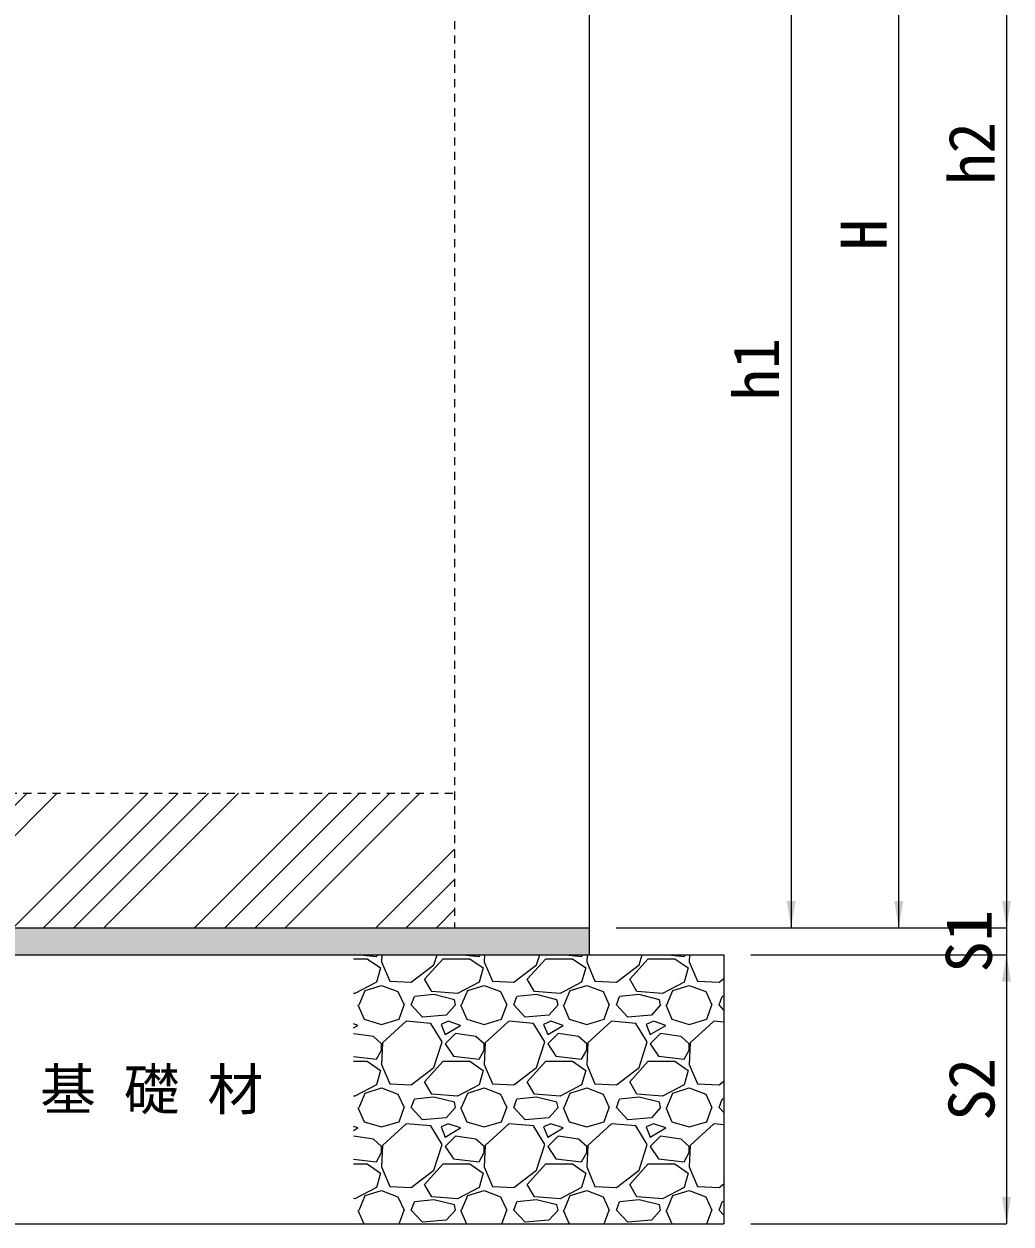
# Model space of a CAD drawing. Units: millimetres at full size, sheet at 1:20; details may follow other scales. Extents: x 77366 to 95666, y -7115 to 5664.
# Drawn here: x 93567 to 94300, y 2776 to 3667 of the extents above; entities that cross this region are included whole.
import ezdxf
from ezdxf.enums import TextEntityAlignment as Align

# ---------------------------------------------------------------- set-up
doc = ezdxf.new("R2010")
doc.units = ezdxf.units.MM
doc.header["$LTSCALE"] = 20
doc.linetypes.add('USER1', pattern=[0.54, 0.3, -0.24])
for name, color, linetype, lineweight in [('ハッチング', 7, 'Continuous', 5), ('基礎', 7, 'Continuous', 5), ('寸法線', 7, 'Continuous', 13), ('本体', 2, 'Continuous', 20), ('補助線', 8, 'Continuous', 13)]:
    doc.layers.add(name, color=color, linetype=linetype, lineweight=lineweight)
doc.layers.add('文字', color=7, linetype='Continuous')
doc.styles.add('ＭＳ ゴシック', font='')
doc.styles.get('ＭＳ ゴシック').set_extended_font_data('MS Gothic')

# ---------------------------------------------------------------- blocks, each defined once
blk = doc.blocks.new('filled_arrow')
at = {"color": 0, "linetype": 'Continuous', "lineweight": -2}
blk.add_solid([(7.5, 1.25), (0, 0), (7.5, -1.25)], dxfattribs=at)

msp = doc.modelspace()

# ---------------------------------------------------------------- hatches: boundary and pattern name
at = {"layer": 'ハッチング', "lineweight": 9}
h = msp.add_hatch(dxfattribs=at)
h.set_pattern_fill('USER', color=256, style=0, pattern_type=2)
h.set_pattern_definition([(45, (14095.69, 179.15), (-67.35192, 67.35192), []), (45, (14118.14, 179.15), (-67.35192, 67.35192), []), (45, (14140.59, 179.15), (-67.35192, 67.35192), []), (45, (14163.04, 179.15), (-67.35192, 67.35192), [])])
h.paths.add_polyline_path([(93436.48, 3095.62), (93436.48, 2995.62), (93886.48, 2995.62), (93886.48, 3095.62)])
at = {"layer": '補助線'}
msp.add_hatch(color=7, dxfattribs=at).paths.add_polyline_path([(93986.48, 2975.62), (93986.48, 2995.62), (93336.48, 2995.62), (93336.48, 2975.62)])

# ---------------------------------------------------------------- linework, layer by layer
at = {"layer": 'ハッチング'}
for p, q in [((93811.48, 2972.69), (93821.57, 2972.69)), ((93816.7, 2975.62), (93828.43, 2974.21)), ((93821.57, 2972.69), (93831.48, 2965.83)), ((93828.43, 2974.21), (93829.21, 2975.62)), ((93832.49, 2975.62), (93832.24, 2970.4)), ((93832.24, 2970.4), (93838.33, 2955.93)), ((93864.24, 2957.45), (93877.96, 2972.69)), ((93871.1, 2968.12), (93873.5, 2975.62)), ((93877.96, 2972.69), (93897.77, 2972.69)), ((93892.9, 2975.62), (93904.63, 2974.21)), ((93897.77, 2972.69), (93907.68, 2965.83)), ((93904.63, 2974.21), (93905.41, 2975.62)), ((93908.69, 2975.62), (93908.44, 2970.4)), ((93908.44, 2970.4), (93914.53, 2955.93)), ((93940.44, 2957.45), (93954.16, 2972.69)), ((93947.3, 2968.12), (93949.7, 2975.62)), ((93954.16, 2972.69), (93973.97, 2972.69)), ((93969.1, 2975.62), (93980.83, 2974.21)), ((93973.97, 2972.69), (93983.88, 2965.83)), ((93980.83, 2974.21), (93981.61, 2975.62)), ((93984.89, 2975.62), (93984.64, 2970.4)), ((93984.64, 2970.4), (93990.73, 2955.93)), ((94016.64, 2957.45), (94030.36, 2972.69)), ((94023.5, 2968.12), (94025.9, 2975.62)), ((94030.36, 2972.69), (94050.17, 2972.69)), ((94045.3, 2975.62), (94057.03, 2974.21)), ((94050.17, 2972.69), (94060.08, 2965.83)), ((94057.03, 2974.21), (94057.81, 2975.62)), ((94061.09, 2975.62), (94060.84, 2970.4)), ((94060.84, 2970.4), (94066.93, 2955.93)), ((93831.48, 2965.83), (93828.43, 2955.16)), ((93854.34, 2955.16), (93871.1, 2968.12)), ((93907.68, 2965.83), (93904.63, 2955.16)), ((93930.54, 2955.16), (93947.3, 2968.12)), ((93983.88, 2965.83), (93980.83, 2955.16)), ((94006.74, 2955.16), (94023.5, 2968.12)), ((94060.08, 2965.83), (94057.03, 2955.16)), ((93828.43, 2955.16), (93812.43, 2946.78)), ((93820.05, 2949.07), (93832.24, 2952.88)), ((93832.24, 2952.88), (93844.43, 2948.31)), ((93838.33, 2955.93), (93854.34, 2955.16)), ((93869.58, 2948.31), (93864.24, 2957.45)), ((93904.63, 2955.16), (93888.63, 2946.78)), ((93896.25, 2949.07), (93908.44, 2952.88)), ((93908.44, 2952.88), (93920.63, 2948.31)), ((93914.53, 2955.93), (93930.54, 2955.16)), ((93945.78, 2948.31), (93940.44, 2957.45)), ((93980.83, 2955.16), (93964.83, 2946.78)), ((93972.45, 2949.07), (93984.64, 2952.88)), ((93984.64, 2952.88), (93996.83, 2948.31)), ((93990.73, 2955.93), (94006.74, 2955.16)), ((94021.98, 2948.31), (94016.64, 2957.45)), ((94057.03, 2955.16), (94041.03, 2946.78)), ((94048.65, 2949.07), (94060.84, 2952.88)), ((94060.84, 2952.88), (94073.03, 2948.31)), ((94066.93, 2955.93), (94082.94, 2955.16)), ((94082.94, 2955.16), (94086.48, 2957.91)), ((93812.43, 2946.78), (93811.48, 2946.86)), ((93815.47, 2938.4), (93820.05, 2949.07)), ((93844.43, 2948.31), (93849, 2938.4)), ((93854.34, 2938.4), (93856.62, 2944.5)), ((93871.1, 2946.02), (93856.62, 2944.5)), ((93888.63, 2946.78), (93869.58, 2948.31)), ((93886.34, 2942.21), (93871.1, 2946.02)), ((93887.1, 2938.4), (93886.34, 2942.21)), ((93891.67, 2938.4), (93896.25, 2949.07)), ((93920.63, 2948.31), (93925.2, 2938.4)), ((93930.54, 2938.4), (93932.82, 2944.5)), ((93947.3, 2946.02), (93932.82, 2944.5)), ((93964.83, 2946.78), (93945.78, 2948.31)), ((93962.54, 2942.21), (93947.3, 2946.02)), ((93963.3, 2938.4), (93962.54, 2942.21)), ((93967.87, 2938.4), (93972.45, 2949.07)), ((93996.83, 2948.31), (94001.4, 2938.4)), ((94006.74, 2938.4), (94009.02, 2944.5)), ((94023.5, 2946.02), (94009.02, 2944.5)), ((94041.03, 2946.78), (94021.98, 2948.31)), ((94038.74, 2942.21), (94023.5, 2946.02)), ((94039.5, 2938.4), (94038.74, 2942.21)), ((94044.07, 2938.4), (94048.65, 2949.07)), ((94073.03, 2948.31), (94077.6, 2938.4)), ((94082.94, 2938.4), (94085.22, 2944.5)), ((94086.48, 2944.63), (94085.22, 2944.5)), ((93814.71, 2938.4), (93819.28, 2927.73)), ((93845.19, 2927.73), (93849, 2938.4)), ((93862.72, 2929.26), (93854.34, 2938.4)), ((93887.1, 2938.4), (93880.24, 2930.78)), ((93890.91, 2938.4), (93895.48, 2927.73)), ((93921.39, 2927.73), (93925.2, 2938.4)), ((93938.92, 2929.26), (93930.54, 2938.4)), ((93963.3, 2938.4), (93956.44, 2930.78)), ((93967.11, 2938.4), (93971.68, 2927.73)), ((93997.59, 2927.73), (94001.4, 2938.4)), ((94015.12, 2929.26), (94006.74, 2938.4)), ((94039.5, 2938.4), (94032.64, 2930.78)), ((94043.31, 2938.4), (94047.88, 2927.73)), ((94073.79, 2927.73), (94077.6, 2938.4)), ((94086.48, 2934.53), (94082.94, 2938.4)), ((93814.71, 2923.16), (93811.48, 2924.24)), ((93819.28, 2927.73), (93832.24, 2923.92)), ((93832.24, 2923.92), (93845.19, 2927.73)), ((93850.53, 2926.21), (93833, 2910.21)), ((93868.81, 2924.68), (93850.53, 2926.21)), ((93880.24, 2930.78), (93862.72, 2929.26)), ((93877.2, 2910.97), (93868.81, 2924.68)), ((93881.77, 2926.21), (93876.43, 2923.92)), ((93876.43, 2923.92), (93879.48, 2916.3)), ((93890.91, 2923.16), (93881.77, 2926.21)), ((93895.48, 2927.73), (93908.44, 2923.92)), ((93908.44, 2923.92), (93921.39, 2927.73)), ((93926.73, 2926.21), (93909.2, 2910.21)), ((93945.01, 2924.68), (93926.73, 2926.21)), ((93956.44, 2930.78), (93938.92, 2929.26)), ((93953.4, 2910.97), (93945.01, 2924.68)), ((93957.97, 2926.21), (93952.63, 2923.92)), ((93952.63, 2923.92), (93955.68, 2916.3)), ((93967.11, 2923.16), (93957.97, 2926.21)), ((93971.68, 2927.73), (93984.64, 2923.92)), ((93984.64, 2923.92), (93997.59, 2927.73)), ((94002.93, 2926.21), (93985.4, 2910.21)), ((94021.21, 2924.68), (94002.93, 2926.21)), ((94032.64, 2930.78), (94015.12, 2929.26)), ((94029.6, 2910.97), (94021.21, 2924.68)), ((94034.17, 2926.21), (94028.83, 2923.92)), ((94028.83, 2923.92), (94031.88, 2916.3)), ((94043.31, 2923.16), (94034.17, 2926.21)), ((94047.88, 2927.73), (94060.84, 2923.92)), ((94060.84, 2923.92), (94073.79, 2927.73)), ((94079.13, 2926.21), (94061.6, 2910.21)), ((94086.48, 2925.59), (94079.13, 2926.21)), ((93811.48, 2921.22), (93814.71, 2923.16)), ((93826.14, 2914.78), (93811.48, 2916.98)), ((93879.48, 2916.3), (93890.91, 2923.16)), ((93887.1, 2917.06), (93879.48, 2909.44)), ((93902.34, 2914.78), (93887.1, 2917.06)), ((93955.68, 2916.3), (93967.11, 2923.16)), ((93963.3, 2917.06), (93955.68, 2909.44)), ((93978.54, 2914.78), (93963.3, 2917.06)), ((94031.88, 2916.3), (94043.31, 2923.16)), ((94039.5, 2917.06), (94031.88, 2909.44)), ((94054.74, 2914.78), (94039.5, 2917.06)), ((93832.24, 2909.44), (93826.14, 2914.78)), ((93833, 2910.21), (93832.24, 2894.2)), ((93832.24, 2904.87), (93832.24, 2909.44)), ((93871.1, 2891.92), (93877.2, 2910.97)), ((93879.48, 2909.44), (93885.58, 2900.3)), ((93908.44, 2909.44), (93902.34, 2914.78)), ((93909.2, 2910.21), (93908.44, 2894.2)), ((93908.44, 2904.87), (93908.44, 2909.44)), ((93947.3, 2891.92), (93953.4, 2910.97)), ((93955.68, 2909.44), (93961.78, 2900.3)), ((93984.64, 2909.44), (93978.54, 2914.78)), ((93985.4, 2910.21), (93984.64, 2894.2)), ((93984.64, 2904.87), (93984.64, 2909.44)), ((94023.5, 2891.92), (94029.6, 2910.97)), ((94031.88, 2909.44), (94037.98, 2900.3)), ((94060.84, 2909.44), (94054.74, 2914.78)), ((94061.6, 2910.21), (94060.84, 2894.2)), ((94060.84, 2904.87), (94060.84, 2909.44)), ((93811.48, 2900.05), (93828.43, 2898.01)), ((93828.43, 2898.01), (93832.24, 2904.87)), ((93885.58, 2900.3), (93904.63, 2898.01)), ((93904.63, 2898.01), (93908.44, 2904.87)), ((93961.78, 2900.3), (93980.83, 2898.01)), ((93980.83, 2898.01), (93984.64, 2904.87)), ((94037.98, 2900.3), (94057.03, 2898.01)), ((94057.03, 2898.01), (94060.84, 2904.87)), ((93811.48, 2896.49), (93821.57, 2896.49)), ((93821.57, 2896.49), (93831.48, 2889.63)), ((93831.48, 2889.63), (93828.43, 2878.96)), ((93832.24, 2894.2), (93838.33, 2879.73)), ((93854.34, 2878.96), (93871.1, 2891.92)), ((93864.24, 2881.25), (93877.96, 2896.49)), ((93877.96, 2896.49), (93897.77, 2896.49)), ((93897.77, 2896.49), (93907.68, 2889.63)), ((93907.68, 2889.63), (93904.63, 2878.96)), ((93908.44, 2894.2), (93914.53, 2879.73)), ((93930.54, 2878.96), (93947.3, 2891.92)), ((93940.44, 2881.25), (93954.16, 2896.49)), ((93954.16, 2896.49), (93973.97, 2896.49)), ((93973.97, 2896.49), (93983.88, 2889.63)), ((93983.88, 2889.63), (93980.83, 2878.96)), ((93984.64, 2894.2), (93990.73, 2879.73)), ((94006.74, 2878.96), (94023.5, 2891.92)), ((94016.64, 2881.25), (94030.36, 2896.49)), ((94030.36, 2896.49), (94050.17, 2896.49)), ((94050.17, 2896.49), (94060.08, 2889.63)), ((94060.08, 2889.63), (94057.03, 2878.96)), ((94060.84, 2894.2), (94066.93, 2879.73)), ((93838.33, 2879.73), (93854.34, 2878.96)), ((93869.58, 2872.11), (93864.24, 2881.25)), ((93914.53, 2879.73), (93930.54, 2878.96)), ((93945.78, 2872.11), (93940.44, 2881.25)), ((93990.73, 2879.73), (94006.74, 2878.96)), ((94021.98, 2872.11), (94016.64, 2881.25)), ((94066.93, 2879.73), (94082.94, 2878.96)), ((94082.94, 2878.96), (94086.48, 2881.71)), ((93812.43, 2870.58), (93811.48, 2870.66)), ((93828.43, 2878.96), (93812.43, 2870.58)), ((93815.47, 2862.2), (93820.05, 2872.87)), ((93820.05, 2872.87), (93832.24, 2876.68)), ((93832.24, 2876.68), (93844.43, 2872.11)), ((93844.43, 2872.11), (93849, 2862.2)), ((93888.63, 2870.58), (93869.58, 2872.11)), ((93904.63, 2878.96), (93888.63, 2870.58)), ((93891.67, 2862.2), (93896.25, 2872.87)), ((93896.25, 2872.87), (93908.44, 2876.68)), ((93908.44, 2876.68), (93920.63, 2872.11)), ((93920.63, 2872.11), (93925.2, 2862.2)), ((93964.83, 2870.58), (93945.78, 2872.11)), ((93980.83, 2878.96), (93964.83, 2870.58)), ((93967.87, 2862.2), (93972.45, 2872.87)), ((93972.45, 2872.87), (93984.64, 2876.68)), ((93984.64, 2876.68), (93996.83, 2872.11)), ((93996.83, 2872.11), (94001.4, 2862.2)), ((94041.03, 2870.58), (94021.98, 2872.11)), ((94057.03, 2878.96), (94041.03, 2870.58)), ((94044.07, 2862.2), (94048.65, 2872.87)), ((94048.65, 2872.87), (94060.84, 2876.68)), ((94060.84, 2876.68), (94073.03, 2872.11)), ((94073.03, 2872.11), (94077.6, 2862.2)), ((93814.71, 2862.2), (93819.28, 2851.53)), ((93845.19, 2851.53), (93849, 2862.2)), ((93854.34, 2862.2), (93856.62, 2868.3)), ((93862.72, 2853.06), (93854.34, 2862.2)), ((93871.1, 2869.82), (93856.62, 2868.3)), ((93886.34, 2866.01), (93871.1, 2869.82)), ((93887.1, 2862.2), (93880.24, 2854.58)), ((93887.1, 2862.2), (93886.34, 2866.01)), ((93890.91, 2862.2), (93895.48, 2851.53)), ((93921.39, 2851.53), (93925.2, 2862.2)), ((93930.54, 2862.2), (93932.82, 2868.3)), ((93938.92, 2853.06), (93930.54, 2862.2)), ((93947.3, 2869.82), (93932.82, 2868.3)), ((93962.54, 2866.01), (93947.3, 2869.82)), ((93963.3, 2862.2), (93956.44, 2854.58)), ((93963.3, 2862.2), (93962.54, 2866.01)), ((93967.11, 2862.2), (93971.68, 2851.53)), ((93997.59, 2851.53), (94001.4, 2862.2)), ((94006.74, 2862.2), (94009.02, 2868.3)), ((94015.12, 2853.06), (94006.74, 2862.2)), ((94023.5, 2869.82), (94009.02, 2868.3)), ((94038.74, 2866.01), (94023.5, 2869.82)), ((94039.5, 2862.2), (94032.64, 2854.58)), ((94039.5, 2862.2), (94038.74, 2866.01)), ((94043.31, 2862.2), (94047.88, 2851.53)), ((94073.79, 2851.53), (94077.6, 2862.2)), ((94082.94, 2862.2), (94085.22, 2868.3)), ((94086.48, 2858.33), (94082.94, 2862.2)), ((94086.48, 2868.43), (94085.22, 2868.3)), ((93880.24, 2854.58), (93862.72, 2853.06)), ((93956.44, 2854.58), (93938.92, 2853.06)), ((94032.64, 2854.58), (94015.12, 2853.06)), ((93814.71, 2846.96), (93811.48, 2848.04)), ((93811.48, 2845.02), (93814.71, 2846.96)), ((93819.28, 2851.53), (93832.24, 2847.72)), ((93832.24, 2847.72), (93845.19, 2851.53)), ((93850.53, 2850.01), (93833, 2834.01)), ((93868.81, 2848.48), (93850.53, 2850.01)), ((93877.2, 2834.77), (93868.81, 2848.48)), ((93881.77, 2850.01), (93876.43, 2847.72)), ((93876.43, 2847.72), (93879.48, 2840.1)), ((93879.48, 2840.1), (93890.91, 2846.96)), ((93890.91, 2846.96), (93881.77, 2850.01)), ((93895.48, 2851.53), (93908.44, 2847.72)), ((93908.44, 2847.72), (93921.39, 2851.53)), ((93926.73, 2850.01), (93909.2, 2834.01)), ((93945.01, 2848.48), (93926.73, 2850.01)), ((93953.4, 2834.77), (93945.01, 2848.48)), ((93957.97, 2850.01), (93952.63, 2847.72)), ((93952.63, 2847.72), (93955.68, 2840.1)), ((93955.68, 2840.1), (93967.11, 2846.96)), ((93967.11, 2846.96), (93957.97, 2850.01)), ((93971.68, 2851.53), (93984.64, 2847.72)), ((93984.64, 2847.72), (93997.59, 2851.53)), ((94002.93, 2850.01), (93985.4, 2834.01)), ((94021.21, 2848.48), (94002.93, 2850.01)), ((94029.6, 2834.77), (94021.21, 2848.48)), ((94034.17, 2850.01), (94028.83, 2847.72)), ((94028.83, 2847.72), (94031.88, 2840.1)), ((94031.88, 2840.1), (94043.31, 2846.96)), ((94043.31, 2846.96), (94034.17, 2850.01)), ((94047.88, 2851.53), (94060.84, 2847.72)), ((94060.84, 2847.72), (94073.79, 2851.53)), ((94079.13, 2850.01), (94061.6, 2834.01)), ((94086.48, 2849.39), (94079.13, 2850.01)), ((93826.14, 2838.58), (93811.48, 2840.78)), ((93832.24, 2833.24), (93826.14, 2838.58)), ((93871.1, 2815.72), (93877.2, 2834.77)), ((93887.1, 2840.86), (93879.48, 2833.24)), ((93902.34, 2838.58), (93887.1, 2840.86)), ((93908.44, 2833.24), (93902.34, 2838.58)), ((93947.3, 2815.72), (93953.4, 2834.77)), ((93963.3, 2840.86), (93955.68, 2833.24)), ((93978.54, 2838.58), (93963.3, 2840.86)), ((93984.64, 2833.24), (93978.54, 2838.58)), ((94023.5, 2815.72), (94029.6, 2834.77)), ((94039.5, 2840.86), (94031.88, 2833.24)), ((94054.74, 2838.58), (94039.5, 2840.86)), ((94060.84, 2833.24), (94054.74, 2838.58)), ((93828.43, 2821.81), (93832.24, 2828.67)), ((93833, 2834.01), (93832.24, 2818)), ((93832.24, 2828.67), (93832.24, 2833.24)), ((93879.48, 2833.24), (93885.58, 2824.1)), ((93904.63, 2821.81), (93908.44, 2828.67)), ((93909.2, 2834.01), (93908.44, 2818)), ((93908.44, 2828.67), (93908.44, 2833.24)), ((93955.68, 2833.24), (93961.78, 2824.1)), ((93980.83, 2821.81), (93984.64, 2828.67)), ((93985.4, 2834.01), (93984.64, 2818)), ((93984.64, 2828.67), (93984.64, 2833.24)), ((94031.88, 2833.24), (94037.98, 2824.1)), ((94057.03, 2821.81), (94060.84, 2828.67)), ((94061.6, 2834.01), (94060.84, 2818)), ((94060.84, 2828.67), (94060.84, 2833.24)), ((93811.48, 2823.85), (93828.43, 2821.81)), ((93811.48, 2820.29), (93821.57, 2820.29)), ((93821.57, 2820.29), (93831.48, 2813.43)), ((93832.24, 2818), (93838.33, 2803.53)), ((93864.24, 2805.05), (93877.96, 2820.29)), ((93877.96, 2820.29), (93897.77, 2820.29)), ((93885.58, 2824.1), (93904.63, 2821.81)), ((93897.77, 2820.29), (93907.68, 2813.43)), ((93908.44, 2818), (93914.53, 2803.53)), ((93940.44, 2805.05), (93954.16, 2820.29)), ((93954.16, 2820.29), (93973.97, 2820.29)), ((93961.78, 2824.1), (93980.83, 2821.81)), ((93973.97, 2820.29), (93983.88, 2813.43)), ((93984.64, 2818), (93990.73, 2803.53)), ((94016.64, 2805.05), (94030.36, 2820.29)), ((94030.36, 2820.29), (94050.17, 2820.29)), ((94037.98, 2824.1), (94057.03, 2821.81)), ((94050.17, 2820.29), (94060.08, 2813.43)), ((94060.84, 2818), (94066.93, 2803.53)), ((93831.48, 2813.43), (93828.43, 2802.76)), ((93854.34, 2802.76), (93871.1, 2815.72)), ((93907.68, 2813.43), (93904.63, 2802.76)), ((93930.54, 2802.76), (93947.3, 2815.72)), ((93983.88, 2813.43), (93980.83, 2802.76)), ((94006.74, 2802.76), (94023.5, 2815.72)), ((94060.08, 2813.43), (94057.03, 2802.76)), ((93828.43, 2802.76), (93812.43, 2794.38)), ((93820.05, 2796.67), (93832.24, 2800.48)), ((93832.24, 2800.48), (93844.43, 2795.91)), ((93838.33, 2803.53), (93854.34, 2802.76)), ((93869.58, 2795.91), (93864.24, 2805.05)), ((93904.63, 2802.76), (93888.63, 2794.38)), ((93896.25, 2796.67), (93908.44, 2800.48)), ((93908.44, 2800.48), (93920.63, 2795.91)), ((93914.53, 2803.53), (93930.54, 2802.76)), ((93945.78, 2795.91), (93940.44, 2805.05)), ((93980.83, 2802.76), (93964.83, 2794.38)), ((93972.45, 2796.67), (93984.64, 2800.48)), ((93984.64, 2800.48), (93996.83, 2795.91)), ((93990.73, 2803.53), (94006.74, 2802.76)), ((94021.98, 2795.91), (94016.64, 2805.05)), ((94057.03, 2802.76), (94041.03, 2794.38)), ((94048.65, 2796.67), (94060.84, 2800.48)), ((94060.84, 2800.48), (94073.03, 2795.91)), ((94066.93, 2803.53), (94082.94, 2802.76)), ((94082.94, 2802.76), (94086.48, 2805.51)), ((93812.43, 2794.38), (93811.48, 2794.46)), ((93815.47, 2786), (93820.05, 2796.67)), ((93844.43, 2795.91), (93849, 2786)), ((93854.34, 2786), (93856.62, 2792.1)), ((93871.1, 2793.62), (93856.62, 2792.1)), ((93888.63, 2794.38), (93869.58, 2795.91)), ((93886.34, 2789.81), (93871.1, 2793.62)), ((93891.67, 2786), (93896.25, 2796.67)), ((93920.63, 2795.91), (93925.2, 2786)), ((93930.54, 2786), (93932.82, 2792.1)), ((93947.3, 2793.62), (93932.82, 2792.1)), ((93964.83, 2794.38), (93945.78, 2795.91)), ((93962.54, 2789.81), (93947.3, 2793.62)), ((93967.87, 2786), (93972.45, 2796.67)), ((93996.83, 2795.91), (94001.4, 2786)), ((94006.74, 2786), (94009.02, 2792.1)), ((94023.5, 2793.62), (94009.02, 2792.1)), ((94041.03, 2794.38), (94021.98, 2795.91)), ((94038.74, 2789.81), (94023.5, 2793.62)), ((94044.07, 2786), (94048.65, 2796.67)), ((94073.03, 2795.91), (94077.6, 2786)), ((94082.94, 2786), (94085.22, 2792.1)), ((94086.48, 2792.23), (94085.22, 2792.1)), ((93814.71, 2786), (93819.16, 2775.62)), ((93845.3, 2775.62), (93849, 2786)), ((93862.72, 2776.86), (93854.34, 2786)), ((93887.1, 2786), (93880.24, 2778.38)), ((93887.1, 2786), (93886.34, 2789.81)), ((93890.91, 2786), (93895.36, 2775.62)), ((93921.5, 2775.62), (93925.2, 2786)), ((93938.92, 2776.86), (93930.54, 2786)), ((93963.3, 2786), (93956.44, 2778.38)), ((93963.3, 2786), (93962.54, 2789.81)), ((93967.11, 2786), (93971.56, 2775.62)), ((93997.7, 2775.62), (94001.4, 2786)), ((94015.12, 2776.86), (94006.74, 2786)), ((94039.5, 2786), (94032.64, 2778.38)), ((94039.5, 2786), (94038.74, 2789.81)), ((94043.31, 2786), (94047.76, 2775.62)), ((94073.9, 2775.62), (94077.6, 2786)), ((94086.48, 2782.13), (94082.94, 2786)), ((93880.24, 2778.38), (93862.72, 2776.86)), ((93956.44, 2778.38), (93938.92, 2776.86)), ((94032.64, 2778.38), (94015.12, 2776.86))]:
    msp.add_line(p, q, dxfattribs=at)
at = {"layer": '基礎', "color": 3, "lineweight": 13}
msp.add_line((93986.48, 2995.62), (93986.48, 2975.62), dxfattribs=at)
at = {"layer": '基礎', "color": 3, "lineweight": 20}
for p, q in [((93236.48, 2975.62), (94086.48, 2975.62)), ((94086.48, 2975.62), (94086.48, 2775.62)), ((93236.48, 2775.62), (94086.48, 2775.62))]:
    msp.add_line(p, q, dxfattribs=at)
at = {"layer": '寸法線'}
for p, q in [((94296.48, 4146.1), (94296.48, 2995.62)), ((94216.48, 2995.62), (94216.48, 4025.62)), ((94136.48, 3825.62), (94136.48, 2995.62)), ((94296.48, 3035.62), (94296.48, 2935.62)), ((94006.48, 2995.62), (94296.48, 2995.62)), ((94006.48, 2995.62), (94136.48, 2995.62)), ((94006.48, 2995.62), (94216.48, 2995.62)), ((94006.48, 2995.62), (94296.48, 2995.62)), ((94106.48, 2975.62), (94296.48, 2975.62)), ((94106.48, 2975.62), (94296.48, 2975.62)), ((94296.48, 2975.62), (94296.48, 2775.62)), ((94106.48, 2775.62), (94296.48, 2775.62))]:
    msp.add_line(p, q, dxfattribs=at)
at = {"layer": '本体', "linetype": 'USER1', "lineweight": 9}
for p, q in [((93886.48, 4025.62), (93886.48, 2995.62)), ((93436.48, 3095.62), (93886.48, 3095.62))]:
    msp.add_line(p, q, dxfattribs=at)
at = {"layer": '本体'}
for p in [(93986.48, 3825.62), (93336.48, 2995.62)]:
    msp.add_line(p, (93986.48, 2995.62), dxfattribs=at)

# ---------------------------------------------------------------- block references
at = {"layer": '寸法線', "xscale": 2.67, "yscale": 2.67}
for p, rotation in [((94136.48, 2995.62), 90), ((94216.48, 2995.62), 90), ((94296.48, 2995.62), 90), ((94296.48, 2995.62), 90), ((94296.48, 2975.62), 270), ((94296.48, 2975.62), 270), ((94296.48, 2775.62), 90)]:
    msp.add_blockref('filled_arrow', p, dxfattribs=dict(at, rotation=rotation))

# ---------------------------------------------------------------- texts
at = {"layer": '寸法線', "style": 'ＭＳ ゴシック'}
for s, p in [('h2', (94270.48, 3570.86)), ('H', (94190.48, 3510.62)), ('h1', (94110.48, 3410.62)), ('S1', (94268.48, 2985.62)), ('S2', (94270.48, 2875.62))]:
    msp.add_text(s, height=34.18, rotation=90, dxfattribs=at).set_placement(p, align=Align.MIDDLE_CENTER)
at = {"layer": '文字', "style": 'ＭＳ ゴシック'}
msp.add_text('基 礎 材', height=30.38, dxfattribs=at).set_placement((93661.48, 2875.62), align=Align.MIDDLE_CENTER)

doc.saveas('drawing.dxf')
